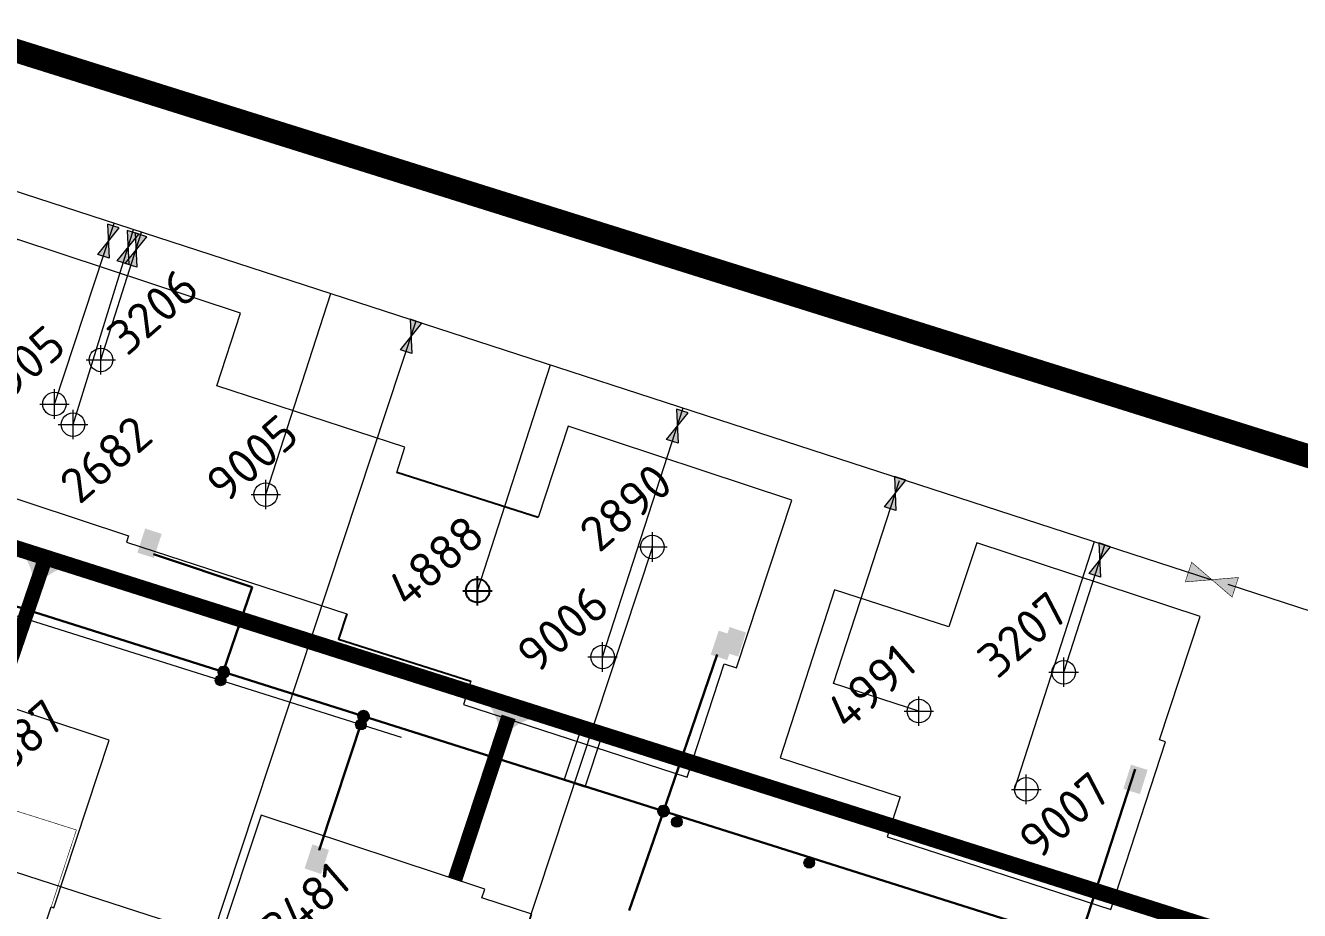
# Model space of a CAD drawing. Header units: millimetres. Extents: x 519 to 9564855, y -810 to 5021775.
# Drawn here: x 9544349.8 to 9544782.9, y 4998179.8 to 4998480.7 of the extents above; entities that cross this region are included whole.
import ezdxf
from ezdxf.enums import TextEntityAlignment as Align

# ---------------------------------------------------------------- set-up
doc = ezdxf.new("R2010")
doc.units = ezdxf.units.MM
doc.header["$LTSCALE"] = 2
doc.header["$MEASUREMENT"] = 0
doc.header["$PDMODE"] = 2
doc.header["$PDSIZE"] = 5
doc.linetypes.add('92051501$0$GROUND1', pattern=[60, 50, -10])
for name, color, linetype, lineweight in [('200 скв. на 2010 год', 61, 'Continuous', 0), ('WELLS', 7, 'Continuous', 5), ('нефтяной коллектор 2021', 90, 'Continuous', 50), ('Скважины на 2022 год', 60, 'Continuous', 13), ('Скважины на 2023 год', 201, 'Continuous', 20), ('ТХ_Проект. НГ', 244, 'g_122_n', 50), ('Электро', 1, 'Continuous', 30), ('Электроснаб', 1, 'Continuous', 18), ('Электроснабжене', 1, 'Continuous', 18)]:
    doc.layers.add(name, color=color, linetype=linetype, lineweight=lineweight)
for name, color, linetype in [('2003-2004 Supplemental wells', 7, 'Continuous'), ('Existing roads', 41, 'Continuous'), ('Future Roads', 44, 'Continuous'), ('OilColl&Flowlines', 3, 'Continuous'), ('Stage 12 wells.Text&Frame', 52, 'Continuous'), ('Газопровод', 4, 'Continuous'), ('Скважины на 2021 год', 7, 'Continuous'), ('Скважины на 2025 год _ОСМОТР', 5, 'Continuous')]:
    doc.layers.add(name, color=color, linetype=linetype)
doc.styles.add('Elect', font='isocpeur.ttf')
doc.styles.add('Line_GUGK', font='')
doc.styles.get("Standard").update_dxf_attribs({"font": 'isocpeur.ttf', "width": 0.5})
doc.styles.get('Line_GUGK').set_extended_font_data('Bm431', italic=True)
doc.linetypes.add('g_122_n', pattern='A,2,-2,3,-0.6,["Н",Line_GUGK,S=2,R=0,X=0,Y=-1],-3,3,-2,8,-2,8,-2,6', length=41.6)

msp = doc.modelspace()

# ---------------------------------------------------------------- hatches: boundary and pattern name
at = {"layer": 'Existing roads', "lineweight": 0}
h = msp.add_hatch(color=256, dxfattribs=at)
h.paths.add_polyline_path([(9544353.86702, 4998292.34493), (9544352.27978, 4998292.94169, 0.155118741), (9544347.74713, 4998302.4787), (9544356.30273, 4998299.72556)])
h.paths.add_polyline_path([(9544355.39272, 4998291.7713), (9544353.86702, 4998292.34493), (9544356.30273, 4998299.72556), (9544365.09866, 4998296.89508, 0.161550784)])
h = msp.add_hatch(color=256, dxfattribs=at)
h.paths.add_polyline_path([(9544512.34967, 4998240.84493), (9544510.76243, 4998241.44169, 0.155118741), (9544506.22978, 4998250.9787), (9544514.78538, 4998248.22556)])
h.paths.add_polyline_path([(9544513.87537, 4998240.2713), (9544512.34967, 4998240.84493), (9544514.78538, 4998248.22556), (9544523.58131, 4998245.39508, 0.161550784)])
at = {"layer": 'нефтяной коллектор 2021', "lineweight": 0, "ltscale": 50}
h = msp.add_hatch(color=256, dxfattribs=at)
h.dxf.hatch_style = 1
h.paths.add_polyline_path([(9544374.40587, 4998402.83888), (9544378.33024, 4998401.56242), (9544378.04217, 4998407.34762)])
h.paths.add_polyline_path([(9544381.67848, 4998411.85636), (9544377.75411, 4998413.13282), (9544378.04217, 4998407.34762)])
h = msp.add_hatch(color=256, dxfattribs=at)
h.dxf.hatch_style = 1
h.paths.add_polyline_path([(9544381.03771, 4998400.68601), (9544384.96208, 4998399.40956), (9544384.67401, 4998405.19475)])
h.paths.add_polyline_path([(9544388.31032, 4998409.7035), (9544384.38595, 4998410.97995), (9544384.67401, 4998405.19475)])
h = msp.add_hatch(color=256, dxfattribs=at)
h.dxf.hatch_style = 1
h.paths.add_polyline_path([(9544383.76324, 4998399.81907), (9544387.68761, 4998398.54262), (9544387.39955, 4998404.32782)])
h.paths.add_polyline_path([(9544391.03585, 4998408.83656), (9544387.11148, 4998410.11301), (9544387.39955, 4998404.32782)])
h = msp.add_hatch(color=256, dxfattribs=at)
h.dxf.hatch_style = 1
h.paths.add_polyline_path([(9544477.25021, 4998370.47639), (9544481.17458, 4998369.19993), (9544480.88652, 4998374.98513)])
h.paths.add_polyline_path([(9544484.52282, 4998379.49387), (9544480.59845, 4998380.77032), (9544480.88652, 4998374.98513)])
h = msp.add_hatch(color=256, dxfattribs=at)
h.dxf.hatch_style = 1
h.paths.add_polyline_path([(9544567.7345, 4998339.9731), (9544571.65887, 4998338.69665), (9544571.37081, 4998344.48185)])
h.paths.add_polyline_path([(9544575.00711, 4998348.99059), (9544571.08274, 4998350.26704), (9544571.37081, 4998344.48185)])
h = msp.add_hatch(color=256, dxfattribs=at)
h.dxf.hatch_style = 1
h.paths.add_polyline_path([(9544641.78405, 4998317.01973), (9544645.70842, 4998315.74328), (9544645.42036, 4998321.52847)])
h.paths.add_polyline_path([(9544649.05666, 4998326.03722), (9544645.13229, 4998327.31367), (9544645.42036, 4998321.52847)])
h = msp.add_hatch(color=256, dxfattribs=at)
h.dxf.hatch_style = 1
h.paths.add_polyline_path([(9544711.30674, 4998294.43198), (9544715.23111, 4998293.15552), (9544714.94304, 4998298.94072)])
h.paths.add_polyline_path([(9544718.57935, 4998303.44946), (9544714.65498, 4998304.72592), (9544714.94304, 4998298.94072)])
h = msp.add_hatch(color=256, dxfattribs=at)
h.dxf.hatch_style = 1
h.paths.add_polyline_path([(9544746.19861, 4998298.20058), (9544744.02824, 4998291.52042), (9544753.06791, 4998292.27611)])
h.paths.add_polyline_path([(9544753.06791, 4998292.27611), (9544759.93721, 4998286.35164), (9544762.10757, 4998293.0318)])
at = {"layer": 'Электро'}
for points in [[(9544387.84851, 4998301.50139), (9544393.46074, 4998299.64441), (9544396.16797, 4998307.82626), (9544390.55574, 4998309.68325)], [(9544582.74638, 4998266.79156), (9544588.35861, 4998264.93457), (9544591.06584, 4998273.11643), (9544585.45361, 4998274.97342)], [(9544444.69064, 4998194.08122), (9544450.30287, 4998192.22423), (9544453.0101, 4998200.40609), (9544447.39787, 4998202.26308)]]:
    msp.add_hatch(color=256, dxfattribs=at).paths.add_polyline_path(points)
h = msp.add_hatch(color=256, dxfattribs=at)
edge = h.paths.add_edge_path()
edge.add_arc((9544417.21154, 4998260.86945), 1.80448, 0, 360)
h = msp.add_hatch(color=256, dxfattribs=at)
edge = h.paths.add_edge_path()
edge.add_arc((9544464.75656, 4998245.83653), 1.80448, 0, 360)
h = msp.add_hatch(color=256, dxfattribs=at)
edge = h.paths.add_edge_path()
edge.add_arc((9544566.68562, 4998213.6083), 1.80448, 0, 360)
at = {"layer": 'Электроснаб', "lineweight": 0}
for points in [[(9544387.84851, 4998301.50139), (9544393.46074, 4998299.64441), (9544396.16797, 4998307.82626), (9544390.55574, 4998309.68325)], [(9544586.45678, 4998267.98069), (9544592.06901, 4998266.1237), (9544594.77624, 4998274.30556), (9544589.16401, 4998276.16255)], [(9544444.69064, 4998194.08122), (9544450.30287, 4998192.22423), (9544453.0101, 4998200.40609), (9544447.39787, 4998202.26308)]]:
    msp.add_hatch(color=1, dxfattribs=at).paths.add_polyline_path(points)
h = msp.add_hatch(color=1, dxfattribs=at)
edge = h.paths.add_edge_path()
edge.add_arc((9544416.17733, 4998258.03848), 1.80448, 0, 360)
h = msp.add_hatch(color=1, dxfattribs=at)
edge = h.paths.add_edge_path()
edge.add_arc((9544463.85594, 4998243.00311), 1.80448, 0, 360)
at = {"layer": 'Электроснаб', "lineweight": 0, "ltscale": 0.5}
msp.add_hatch(color=1, dxfattribs=at).paths.add_polyline_path([(9544722.98803, 4998221.17559), (9544728.62015, 4998219.37983), (9544731.23813, 4998227.59068), (9544725.60601, 4998229.38645)])
at = {"layer": 'Электроснаб', "lineweight": 0}
h = msp.add_hatch(color=1, dxfattribs=at)
edge = h.paths.add_edge_path()
edge.add_arc((9544616.2224, 4998196.0011), 1.80448, 0, 360)
at = {"layer": 'Электроснабжене', "lineweight": 0}
for points in [[(9544387.84851, 4998301.50139), (9544393.46074, 4998299.64441), (9544396.16797, 4998307.82626), (9544390.55574, 4998309.68325)], [(9544586.45678, 4998267.98069), (9544592.06901, 4998266.1237), (9544594.77624, 4998274.30556), (9544589.16401, 4998276.16255)], [(9544444.69064, 4998194.08122), (9544450.30287, 4998192.22423), (9544453.0101, 4998200.40609), (9544447.39787, 4998202.26308)]]:
    msp.add_hatch(color=1, dxfattribs=at).paths.add_polyline_path(points)
h = msp.add_hatch(color=1, dxfattribs=at)
edge = h.paths.add_edge_path()
edge.add_arc((9544416.17733, 4998258.03848), 1.80448, 0, 360)
h = msp.add_hatch(color=1, dxfattribs=at)
edge = h.paths.add_edge_path()
edge.add_arc((9544463.85594, 4998243.00311), 1.80448, 0, 360)
at = {"layer": 'Электроснабжене', "lineweight": 0, "ltscale": 0.5}
msp.add_hatch(color=1, dxfattribs=at).paths.add_polyline_path([(9544722.98803, 4998221.17559), (9544728.62015, 4998219.37983), (9544731.23813, 4998227.59068), (9544725.60601, 4998229.38645)])
at = {"layer": 'Электроснабжене', "lineweight": 0}
h = msp.add_hatch(color=1, dxfattribs=at)
edge = h.paths.add_edge_path()
edge.add_arc((9544571.215, 4998209.911), 1.80448, 0, 360)

# ---------------------------------------------------------------- linework, layer by layer
at = {"layer": '200 скв. на 2010 год', "color": 0, "linetype": 'ByBlock', "lineweight": 0}
for points in [[(9544414.86824, 4998358.14785), (9544422.91798, 4998382.92241), (9544346.93745, 4998408.06299), (9544340.90486, 4998389.83113)], [(9544735.25927, 4998237.83824), (9544749.11798, 4998279.72241), (9544673.13745, 4998304.86299), (9544663.65374, 4998276.20105)], [(9544504.96189, 4998184.13287), (9544505.91798, 4998187.02241), (9544429.93745, 4998212.16299), (9544416.07359, 4998170.26323)]]:
    msp.add_lwpolyline(points, dxfattribs=at)
for centre in [(9544375.5, 4998367), (9544702.7, 4998260.8)]:
    msp.add_circle(centre, 4, dxfattribs=at)
for p in [(9544375.5, 4998367), (9544702.7, 4998260.8)]:
    msp.add_point(p, dxfattribs=at)
at = {"layer": '2003-2004 Supplemental wells', "color": 0, "linetype": 'ByBlock', "lineweight": 0}
msp.add_lwpolyline([(9544587.31429, 4998263.7096), (9544591.46254, 4998262.33702), (9544610.31798, 4998319.32241), (9544534.33745, 4998344.46299), (9544524.06959, 4998313.43118)], dxfattribs=at)
msp.add_circle((9544562.9, 4998303.4), 4, dxfattribs=at)
msp.add_point((9544562.9, 4998303.4), dxfattribs=at)
at = {"layer": 'Existing roads', "color": 3, "linetype": 'ByBlock', "lineweight": 0, "ltscale": 80}
for p, q in [((9544359.7, 4998352), (9544380.03976, 4998413.47207)), ((9544366, 4998345), (9544386.56811, 4998411.30633))]:
    msp.add_line(p, q, dxfattribs=at)
at = {"layer": 'Existing roads', "lineweight": 0, "const_width": 5.4, "elevation": 0.00005, "flags": 128}
msp.add_lwpolyline([(9544066.2012, 4998392.10802), (9544909.18418, 4998124.3074)], dxfattribs=at)
at = {"layer": 'Existing roads', "lineweight": 0, "const_width": 5, "flags": 128}
for points in [[(9544338.41598, 4998246.22454), (9544356.42289, 4998299)], [(9544495.81664, 4998190.36476), (9544514.03952, 4998245.625)]]:
    msp.add_lwpolyline(points, dxfattribs=at)
at = {"layer": 'Future Roads', "lineweight": 0, "elevation": 0}
msp.add_lwpolyline([(9544538.78983, 4998241.84809), (9544545.80348, 4998239.5274), (9544539.93123, 4998221.78014), (9544532.91758, 4998224.10083)], close=True, dxfattribs=at)
at = {"layer": 'OilColl&Flowlines', "lineweight": 0, "ltscale": 50}
msp.add_line((9544375.5, 4998367), (9544389.32247, 4998410.45614), dxfattribs=at)
at = {"layer": 'OilColl&Flowlines', "linetype": 'ByBlock', "lineweight": 0, "ltscale": 80}
for p, q in [((9544431.5, 4998321.2), (9544453.58618, 4998389.57701)), ((9544503.5, 4998288.5), (9544528.3214, 4998365.29572)), ((9544546, 4998266), (9544573.37573, 4998350.65767)), ((9544624.48955, 4998257.02607), (9544646.88701, 4998325.95839)), ((9544686, 4998221), (9544713.233, 4998305.21837)), ((9544702.7, 4998260.8), (9544716.64221, 4998304.11073)), ((9544653.5, 4998247.6), (9544624.48955, 4998257.02607))]:
    msp.add_line(p, q, dxfattribs=at)
at = {"layer": 'OilColl&Flowlines', "color": 3, "linetype": 'ByBlock', "lineweight": 0, "ltscale": 25}
msp.add_line((9544482.48595, 4998380.1293, 0), (9544358.53815, 4998005.53097, 0), dxfattribs=at)
at = {"layer": 'OilColl&Flowlines', "lineweight": 0}
msp.add_line((9544562.9, 4998303.4), (9544453.90004, 4997973.97744, 0), dxfattribs=at)
at = {"layer": 'Stage 12 wells.Text&Frame', "color": 0, "linetype": 'ByBlock', "lineweight": 0}
for points in [[(9544318.03004, 4998329.25694), (9544318.03004, 4998329.25694), (9544384.87404, 4998307.14276)], [(9544358.60099, 4998181.02209), (9544359.46255, 4998180.73701), (9544378.31798, 4998237.72241), (9544302.33745, 4998262.86299), (9544300.86538, 4998258.41405)], [(9544281.14839, 4998201.71374), (9544279.48202, 4998196.67759), (9544355.46255, 4998171.53701), (9544358.60099, 4998181.02209)], [(9544506.52397, 4998131.99822), (9544521.91798, 4998178.52241), (9544504.96189, 4998184.13287)]]:
    msp.add_lwpolyline(points, dxfattribs=at)
for centre in [(9544359.7, 4998352), (9544366, 4998345)]:
    msp.add_circle(centre, 4, dxfattribs=at)
for p in [(9544359.7, 4998352), (9544366, 4998345)]:
    msp.add_point(p, dxfattribs=at)
at = {"layer": 'WELLS', "color": 6, "linetype": 'ByBlock', "lineweight": 0, "ltscale": 50, "const_width": 0.2}
msp.add_lwpolyline([(9544312.82962, 4998177.84122), (9544315.15649, 4998184.87356), (9544355.46255, 4998171.53701), (9544367.15684, 4998207.18856), (9544327.6, 4998219.7)], dxfattribs=at)
at = {"layer": 'Газопровод', "color": 132, "linetype": '92051501$0$GROUND1', "lineweight": 100, "const_width": 8}
msp.add_lwpolyline([(9538208.05719, 4999245.47995), (9538499.86844, 4999175.86436), (9538971.78223, 4999062.66574), (9539486.46585, 4999058.55934), (9539888.95267, 4999055.3481), (9540053.08435, 4998999.55479), (9541126.88452, 4999047.4904), (9541383.70351, 4998955.42621), (9541415.32969, 4999043.64948), (9541562.32872, 4998990.95352), (9541638.08906, 4999030.21862), (9542360.14316, 4998997.38363), (9542560.60032, 4998933.78826), (9542840.89936, 4999015.69811), (9543420.27442, 4998806.1659), (9543796.43093, 4998670.12811), (9544078.54831, 4998568.09977), (9544326.16537, 4998478.54853), (9544361.18195, 4998467.56086), (9544552.00801, 4998407.68251), (9544933.66012, 4998287.92581), (9545313.78318, 4998168.6489), (9545154.73463, 4997661.77778), (9545137.40509, 4997667.2452)], dxfattribs=at)
at = {"layer": 'нефтяной коллектор 2021', "color": 3, "linetype": 'ByBlock', "lineweight": 0, "ltscale": 50}
msp.add_line((9543469.1848, 4998709.40668), (9544753.06791, 4998292.27611), dxfattribs=at)
at = {"layer": 'нефтяной коллектор 2021', "linetype": 'ByBlock', "lineweight": 0, "ltscale": 50}
for points in [[(9544378.31312, 4998401.56561), (9544374.40906, 4998402.82061), (9544381.71113, 4998411.87693), (9544377.77154, 4998413.15833), (9544378.31312, 4998401.56561)], [(9544384.9272, 4998399.42595), (9544381.02314, 4998400.68095), (9544388.32521, 4998409.73727), (9544384.38562, 4998411.01867), (9544384.9272, 4998399.42595)], [(9544387.65273, 4998398.55902), (9544383.74867, 4998399.81401), (9544391.05074, 4998408.87033), (9544387.11115, 4998410.15174), (9544387.65273, 4998398.55902)], [(9544481.15747, 4998369.20312), (9544477.2534, 4998370.45812), (9544484.55548, 4998379.51444), (9544480.61589, 4998380.79584), (9544481.15747, 4998369.20312)], [(9544571.64176, 4998338.69984), (9544567.7377, 4998339.95483), (9544575.03977, 4998349.01116), (9544571.10018, 4998350.29256), (9544571.64176, 4998338.69984)], [(9544645.69131, 4998315.74647), (9544641.78725, 4998317.00146), (9544649.08932, 4998326.05778), (9544645.14973, 4998327.33919), (9544645.69131, 4998315.74647)], [(9544715.21399, 4998293.15871), (9544711.30993, 4998294.41371), (9544718.612, 4998303.47003), (9544714.67241, 4998304.75143), (9544715.21399, 4998293.15871)]]:
    msp.add_lwpolyline(points, dxfattribs=at)
at = {"layer": 'нефтяной коллектор 2021', "lineweight": 0, "ltscale": 50, "const_width": 0.2}
msp.add_lwpolyline([(9544744.02824, 4998291.52042), (9544746.19861, 4998298.20058), (9544759.93721, 4998286.35164), (9544762.10757, 4998293.0318), (9544744.02824, 4998291.52042)], dxfattribs=at)
at = {"layer": 'Скважины на 2021 год', "color": 0, "linetype": 'ByBlock', "lineweight": 0}
for points in [[(9544476.01082, 4998328.74749), (9544478.81277, 4998337.37102), (9544414.86824, 4998358.14785)], [(9544384.87404, 4998307.14276), (9544384.18723, 4998305.02898), (9544459.0349, 4998280.7095)]]:
    msp.add_lwpolyline(points, dxfattribs=at)
msp.add_circle((9544431.5, 4998321.2), 4, dxfattribs=at)
msp.add_point((9544431.5, 4998321.2), dxfattribs=at)
at = {"layer": 'Скважины на 2022 год', "color": 0, "linetype": 'ByBlock', "lineweight": 0}
for points in [[(9544501.25412, 4998257.72906), (9544498.68723, 4998249.82898), (9544574.77175, 4998225.10762), (9544587.31429, 4998263.7096)], [(9544647.12406, 4998218.48413), (9544642.68723, 4998204.82898), (9544718.77175, 4998180.10762), (9544737.31277, 4998237.17102), (9544735.25927, 4998237.83824)]]:
    msp.add_lwpolyline(points, dxfattribs=at)
at = {"layer": 'Скважины на 2022 год', "color": 0, "lineweight": 0}
msp.add_lwpolyline([(9544416.07359, 4998170.26323), (9544346.42825, 4998192.89238), (9544327.88723, 4998135.82898), (9544403.97175, 4998111.10762), (9544417.59115, 4998153.02384)], dxfattribs=at)
at = {"layer": 'Скважины на 2022 год', "color": 0, "linetype": 'ByBlock', "lineweight": 0}
for centre in [(9544546, 4998266), (9544690, 4998221)]:
    msp.add_circle(centre, 4, dxfattribs=at)
for p in [(9544546, 4998266), (9544690, 4998221)]:
    msp.add_point(p, dxfattribs=at)
at = {"layer": 'Скважины на 2023 год', "color": 0, "linetype": 'ByBlock', "lineweight": 0}
msp.add_lwpolyline([(9544663.65374, 4998276.20105), (9544624.84343, 4998288.81128), (9544606.30241, 4998231.74789), (9544647.12406, 4998218.48413)], dxfattribs=at)
msp.add_circle((9544653.5, 4998247.6), 4, dxfattribs=at)
msp.add_point((9544653.5, 4998247.6), dxfattribs=at)
at = {"layer": 'Скважины на 2025 год _ОСМОТР', "color": 0, "linetype": 'ByBlock', "lineweight": -2}
for points in [[(9544524.06959, 4998313.43118), (9544476.01082, 4998328.74749)], [(9544459.0349, 4998280.7095), (9544456.27913, 4998272.06257), (9544501.25412, 4998257.72906)]]:
    msp.add_lwpolyline(points, dxfattribs=at).dxf.unprotected_set("ltscale", 0)
msp.add_circle((9544503.5, 4998288.5), 4, dxfattribs=at)
msp.add_point((9544503.5, 4998288.5), dxfattribs=at)
at = {"layer": 'ТХ_Проект. НГ', "color": 5, "lineweight": 0, "ltscale": 0.3}
msp.add_lwpolyline([(9545004.41142, 4998210.57473), (9544758.55922, 4998290.65931)], dxfattribs=at)
at = {"layer": 'Электро', "ltscale": 50}
msp.add_line((9543304.49609, 4998612.69113), (9545031, 4998066.8), dxfattribs=at)
at = {"layer": 'Электро', "ltscale": 25}
for p, q in [((9544393.35349, 4998300.95107), (9544426.85577, 4998289.772, 0)), ((9544417.08879, 4998260.90827), (9544426.85577, 4998289.772, 0)), ((9544449.70528, 4998200.28344), (9544464.75656, 4998245.83653, 0))]:
    msp.add_line(p, q, dxfattribs=at)
at = {"layer": 'Электро', "ltscale": 0.5}
for p, q in [((9544563.24002, 4998203.56652, 0), (9544584.96851, 4998266.89148, 0)), ((9544695.30564, 4998130.48219), (9544727.03409, 4998227.89693)), ((9544563.24002, 4998203.56652, 0), (9544555.04833, 4998179.79645, 0))]:
    msp.add_line(p, q, dxfattribs=at)
at = {"layer": 'Электро'}
for centre in [(9544417.21154, 4998260.86945), (9544464.75656, 4998245.83653), (9544566.68562, 4998213.6083)]:
    msp.add_circle(centre, 1.80448, dxfattribs=at)
at = {"layer": 'Электроснаб', "color": 1, "lineweight": 0, "ltscale": 25}
for p, q in [((9544393.35349, 4998300.95107), (9544426.85577, 4998289.772, 0)), ((9544416.17733, 4998258.03848, 0.03654), (9544426.85577, 4998289.772, 0)), ((9544449.70528, 4998200.28344), (9544463.85594, 4998243.00311, 0.04245))]:
    msp.add_line(p, q, dxfattribs=at)
at = {"layer": 'Электроснаб', "color": 1, "lineweight": 0}
for centre in [(9544416.17733, 4998258.03848, 0.03654), (9544463.85594, 4998243.00311, 0.04245), (9544616.2224, 4998196.0011)]:
    msp.add_circle(centre, 1.80448, dxfattribs=at)
at = {"layer": 'Электроснабжене', "color": 1, "linetype": 'ByBlock', "lineweight": 0}
msp.add_line((9544121.6191, 4998350.92694), (9544477.48134, 4998238.70636, 0.04414), dxfattribs=at)
at = {"layer": 'Электроснабжене', "color": 1, "lineweight": 0, "ltscale": 25}
for p, q in [((9544393.35349, 4998300.95107), (9544426.85577, 4998289.772, 0)), ((9544416.17733, 4998258.03848, 0.03654), (9544426.85577, 4998289.772, 0)), ((9544449.70528, 4998200.28344), (9544463.85594, 4998243.00311, 0.04245))]:
    msp.add_line(p, q, dxfattribs=at)
at = {"layer": 'Электроснабжене', "color": 1, "lineweight": 0}
for centre in [(9544416.17733, 4998258.03848, 0.03654), (9544463.85594, 4998243.00311, 0.04245), (9544571.215, 4998209.911, 0.131)]:
    msp.add_circle(centre, 1.80448, dxfattribs=at)

# ---------------------------------------------------------------- texts
at = {"layer": '200 скв. на 2010 год', "color": 0, "linetype": 'ByBlock', "lineweight": 0, "style": 'Elect'}
for s, p in [('3206', (9544384.39425, 4998367.96438)), ('3207', (9544680.17279, 4998258.17588)), ('3481', (9544436.60843, 4998166.67019))]:
    msp.add_text(s, height=12, rotation=41, dxfattribs=at).set_placement(p)
at = {"layer": '2003-2004 Supplemental wells', "color": 0, "linetype": 'ByBlock', "lineweight": 0, "style": 'Elect'}
msp.add_text('2890', height=12, rotation=41, dxfattribs=at).set_placement((9544544.83995, 4998301.08388))
at = {"layer": 'Stage 12 wells.Text&Frame', "color": 0, "linetype": 'ByBlock', "lineweight": 0, "style": 'Elect'}
for s, p in [('2905', (9544338.79394, 4998348.1989)), ('2682', (9544368.19844, 4998317.49438)), ('2687', (9544338.14104, 4998220.8916))]:
    msp.add_text(s, height=12, rotation=41, dxfattribs=at).set_placement(p)
at = {"layer": 'Скважины на 2021 год', "color": 0, "linetype": 'ByBlock', "lineweight": 0}
msp.add_text('9005', height=12, rotation=41, dxfattribs=at).set_placement((9544420.31448, 4998315.14352), align=Align.BOTTOM_LEFT)
at = {"layer": 'Скважины на 2022 год', "color": 0, "linetype": 'ByBlock', "lineweight": 0, "style": 'Elect'}
for s, p in [('9006', (9544523.53453, 4998259.87666)), ('9007', (9544694.14384, 4998196.66217))]:
    msp.add_text(s, height=12, rotation=41, dxfattribs=at).set_placement(p)
at = {"layer": 'Скважины на 2023 год', "color": 0, "linetype": 'ByBlock', "lineweight": 0, "style": 'Elect'}
msp.add_text('4991', height=12, rotation=41, dxfattribs=at).set_placement((9544628.96364, 4998240.65829))
at = {"layer": 'Скважины на 2025 год _ОСМОТР', "color": 0, "linetype": 'ByBlock', "lineweight": -2, "style": 'Elect'}
msp.add_text('4888', height=12, rotation=41, dxfattribs=at).set_placement((9544479.55732, 4998282.28275))

doc.saveas('drawing.dxf')
